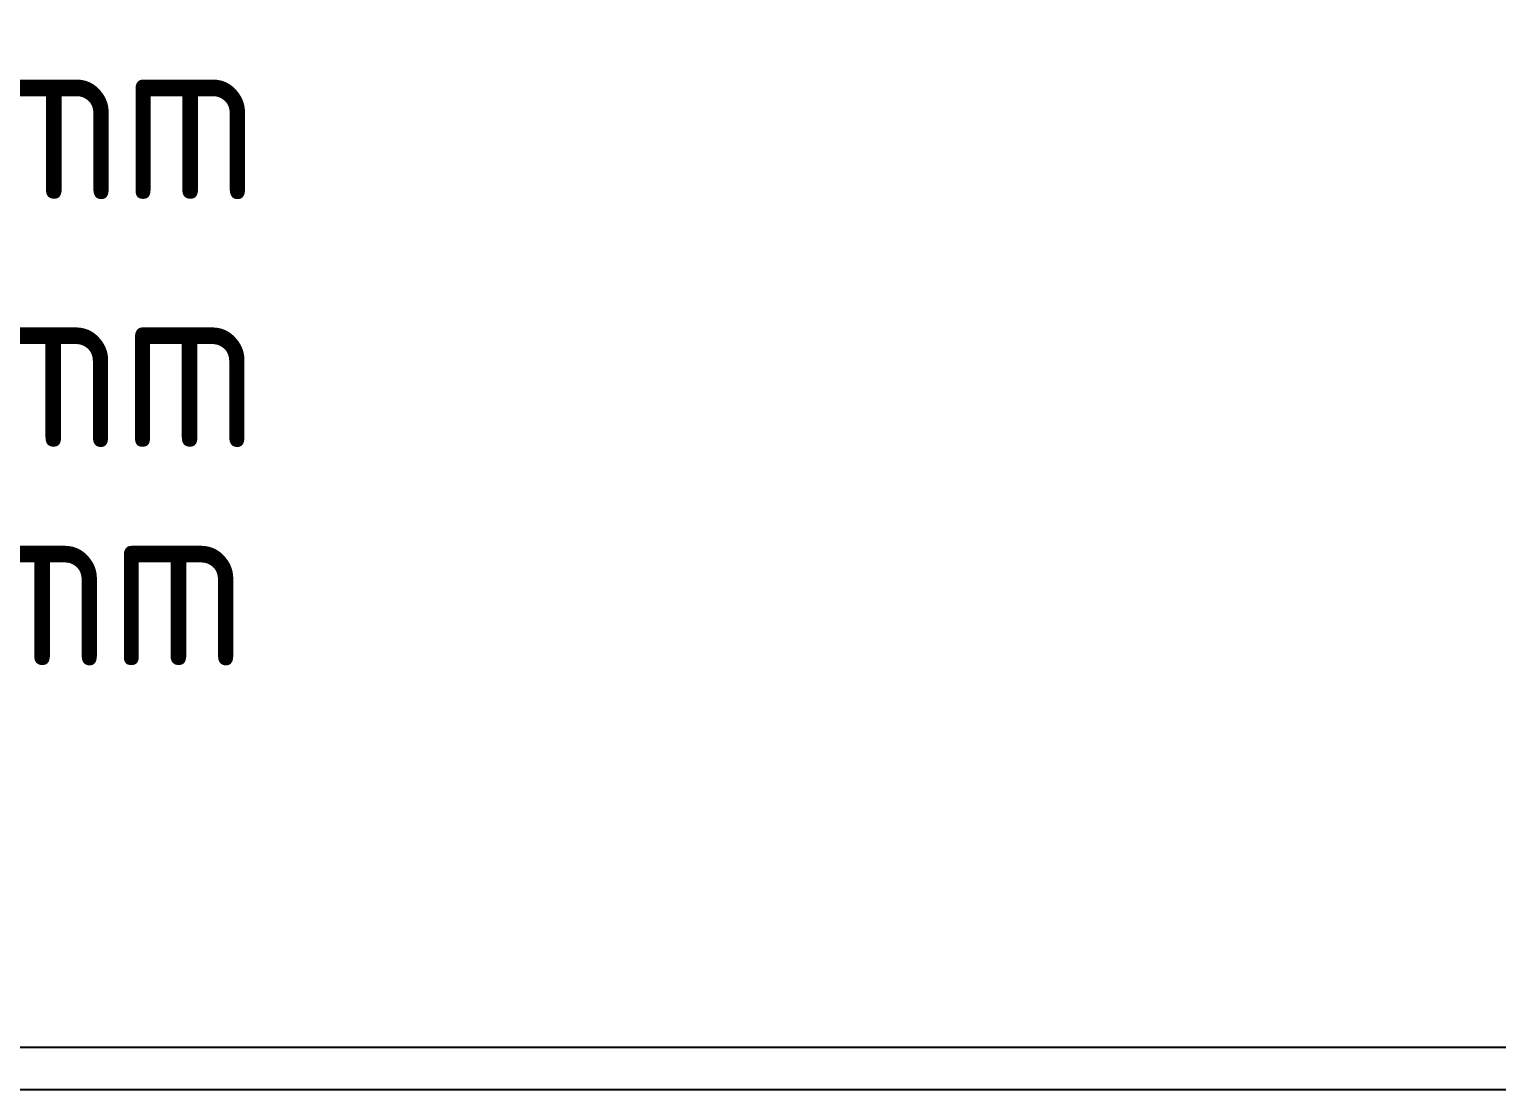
# Model space of a CAD drawing. Header units: millimetres. Extents: x -1838618 to -1600818, y -1770412 to -1553248.
# Drawn here: x -1716985 to -1648007, y -1604212 to -1554375 of the extents above; entities that cross this region are included whole.
import ezdxf

# ---------------------------------------------------------------- set-up
doc = ezdxf.new("R2010")
doc.units = ezdxf.units.MM
doc.header["$LTSCALE"] = 100
doc.styles.get("Standard").update_dxf_attribs({"font": 'gbenor.shx', "width": 0.9, "bigfont": 'gbcbig.shx'})

msp = doc.modelspace()

# ---------------------------------------------------------------- linework, layer by layer
msp.add_line((-1838618.1, -1602212.3), (-1600818.1, -1602212.3))
at = {"color": 6}
msp.add_lwpolyline([(-1833618.1, -1604212.3), (-1602818.1, -1604212.3)], dxfattribs=at)

# ---------------------------------------------------------------- texts
at = {"color": 2}
for s, p in [('0.5 mm', (-1735011, -1562375)), ('0.6 mm', (-1735011, -1574026.5)), ('0.2 mm', (-1735255.5, -1584290.4))]:
    msp.add_text(s, height=8000, dxfattribs=at).set_placement(p)

doc.saveas('drawing.dxf')
